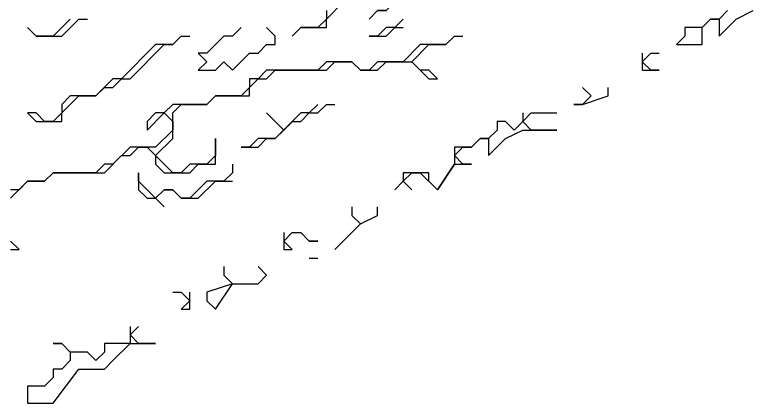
# Model space of a CAD drawing. Header units: metres. Extents: x 76363 to 76886, y 81203 to 81673.
# Drawn here: x 76551.2 to 76585.8, y 81224.2 to 81242.4 of the extents above; entities that cross this region are included whole.
import ezdxf

# ---------------------------------------------------------------- set-up
doc = ezdxf.new("R2010")
doc.units = ezdxf.units.M

msp = doc.modelspace()

# ---------------------------------------------------------------- linework, layer by layer
for points in [[(76565.8, 81242.6, 175.967), (76565.8, 81242.2, 175.59), (76565.4, 81241.8, 175.547), (76564.6, 81241.8, 175.857), (76564.2, 81241.4, 175.712), (76564.6, 81241.8, 175.857), (76565.8, 81241.8, 175.41), (76565.8, 81242.2, 175.59), (76566.6, 81243, 175.88)], [(76569, 81243, 175.413), (76568.6, 81242.6, 175.32), (76568.2, 81242.6, 175.32), (76567.8, 81242.2, 175.265), (76568.2, 81242.6, 175.32), (76568.6, 81242.6, 175.32)], [(76584.6, 81242.6, 175.115), (76584.2, 81242.2, 175.09), (76583.8, 81242.2, 175.02), (76583.4, 81241.8, 175.005), (76582.6, 81241.8, 174.93), (76582.6, 81241.4, 174.84), (76582.2, 81241, 174.9), (76582.6, 81241, 174.86), (76583.4, 81241, 174.89), (76583.4, 81241.8, 175.005), (76583.8, 81242.2, 175.02), (76584.2, 81242.2, 175.09), (76584.2, 81241.4, 174.98), (76585, 81242.2, 175.1), (76585.8, 81242.6, 175.18)], [(76553.8, 81242.2, 180.84), (76553, 81241.4, 180.3), (76552.2, 81241.4, 180.515), (76551.8, 81241.8, 180.887), (76552.2, 81241.4, 180.515), (76553.4, 81241.4, 180.222), (76554.2, 81242.2, 180.68), (76554.6, 81242.2, 180.482)], [(76569.4, 81242.2, 174.915), (76569, 81241.8, 174.773), (76568.6, 81241.8, 174.905), (76568.2, 81241.4, 174.783), (76567.8, 81241.4, 174.89), (76568.6, 81241.4, 174.66), (76569, 81241.8, 174.773), (76569.4, 81241.8, 174.75)], [(76561.8, 81241.8, 176.533), (76561.4, 81241.4, 176.27), (76561, 81241.4, 176.365), (76560.2, 81240.6, 176.027), (76559.8, 81240.6, 176.26), (76560.2, 81240.2, 175.7), (76559.8, 81239.8, 175.725), (76560.6, 81239.8, 175.53), (76561, 81240.2, 175.627), (76561.4, 81239.8, 175.54), (76562.2, 81240.6, 175.605), (76562.6, 81240.6, 175.513), (76563, 81241, 175.5), (76563.4, 81241, 175.5), (76563.4, 81241.4, 175.767), (76563, 81241.8, 176.03)], [(76571.8, 81241.4, 174.375), (76571.4, 81241, 174.25), (76570.2, 81241, 174.285), (76569.4, 81240.2, 174.22), (76568.2, 81240.2, 174.14), (76567.8, 81239.8, 174.13), (76567.4, 81239.8, 174.21), (76567, 81240.2, 174.375), (76565.8, 81240.2, 174.637), (76565.4, 81239.8, 174.52), (76563, 81239.8, 174.99), (76562.6, 81239.4, 174.793), (76562.2, 81239.4, 174.918), (76562.2, 81239, 174.57), (76561.8, 81238.6, 174.61), (76560.6, 81238.6, 174.79), (76560.2, 81238.2, 174.517), (76558.6, 81238.2, 174.853), (76558.2, 81237.8, 174.717), (76557.8, 81237.8, 174.84), (76557.4, 81237.4, 174.75), (76557.4, 81237, 174.5), (76558.2, 81237.8, 174.717), (76558.6, 81237.4, 174.357), (76558.6, 81237, 174.18), (76557.8, 81236.2, 174.077), (76556.6, 81236.2, 174.057), (76555.8, 81235.4, 173.797), (76555.4, 81235.4, 173.83), (76555, 81235, 173.58), (76553, 81235, 173.695), (76552.6, 81234.6, 173.49), (76551.8, 81234.6, 173.543), (76551.4, 81234.2, 173.343), (76551, 81234.2, 173.435)], [(76551, 81233.8, 173.23), (76551.8, 81234.6, 173.543), (76552.6, 81234.6, 173.49), (76553, 81235, 173.695), (76555.4, 81235, 173.58), (76556.2, 81235.8, 173.97), (76556.6, 81235.8, 173.84), (76557, 81236.2, 174), (76557.4, 81236.2, 174.03), (76557.8, 81235.8, 173.865), (76557.8, 81235.4, 173.89), (76558.2, 81235, 173.87), (76559.4, 81235, 173.86), (76559.8, 81235.4, 173.805), (76560.6, 81235.4, 173.8), (76560.6, 81236.6, 174.033), (76560.6, 81235.8, 173.825), (76560.2, 81235.4, 173.81), (76559.4, 81235.4, 173.885), (76559, 81235, 173.87), (76558.6, 81235, 173.87), (76557.8, 81235.8, 173.865), (76558.6, 81236.6, 174.09), (76558.6, 81237.8, 174.503), (76559, 81238.2, 174.753), (76560.2, 81238.2, 174.517), (76560.6, 81238.6, 174.79), (76562.2, 81238.6, 174.4), (76562.2, 81239, 174.57), (76562.6, 81239.4, 174.793), (76563, 81239.4, 174.74), (76563.4, 81239.8, 174.87), (76565.8, 81239.8, 174.325), (76566.2, 81240.2, 174.51), (76567, 81240.2, 174.375), (76567.4, 81239.8, 174.21), (76568.2, 81239.8, 174.05), (76568.6, 81240.2, 174.14), (76569.8, 81240.2, 174.22), (76570.6, 81239.4, 174.175), (76571, 81239.4, 174.175), (76570.6, 81239.8, 174.2), (76570.2, 81239.8, 174.165), (76569.8, 81240.2, 174.22), (76570.6, 81241, 174.285), (76571.4, 81241, 174.25), (76571.8, 81241.4, 174.375), (76572.2, 81241.4, 174.375)], [(76559, 81241.4, 177.31), (76558.6, 81241, 177.01), (76557.8, 81241, 177.28), (76556.2, 81239.4, 176.47), (76555.8, 81239.4, 176.71), (76555, 81238.6, 176.225), (76553.8, 81238.6, 176.61), (76553.4, 81238.2, 176.484), (76553.4, 81237.8, 175.942), (76553, 81237.4, 175.662), (76552.6, 81237.4, 175.733), (76552.2, 81237.8, 176.263), (76551.8, 81237.8, 176.16), (76552.2, 81237.4, 175.76), (76553.4, 81237.4, 175.477), (76553.4, 81237.8, 175.942), (76554.2, 81238.6, 176.47), (76555, 81238.6, 176.225), (76555.4, 81239, 176.49), (76555.8, 81239, 176.36), (76556.2, 81239.4, 176.47), (76556.6, 81239.4, 176.357), (76558.2, 81241, 177.103), (76558.6, 81241, 177.01), (76559, 81241.4, 177.31), (76559.4, 81241.4, 177.08)], [(76580.6, 81240.6, 174.81), (76580.6, 81239.8, 174.775), (76581.4, 81239.8, 174.81), (76581, 81239.8, 174.82), (76580.6, 81240.2, 174.79), (76581, 81240.6, 174.81), (76581.4, 81240.6, 174.88)], [(76577.8, 81239, 174.67), (76578.2, 81238.6, 174.65), (76577.8, 81238.2, 174.635), (76577.4, 81238.2, 174.56), (76577.8, 81238.2, 174.635), (76579, 81238.6, 174.65), (76579, 81239, 174.665)], [(76565.4, 81238.2, 174.03), (76565, 81237.8, 173.81), (76564.6, 81237.8, 173.89), (76563.8, 81237, 173.55), (76563, 81237.8, 174.06), (76563.8, 81237, 173.55), (76563.4, 81236.6, 173.54), (76562.6, 81236.6, 173.695), (76562.2, 81236.2, 173.68), (76561.8, 81236.2, 173.72), (76562.6, 81236.2, 173.6), (76563, 81236.6, 173.62), (76563.4, 81236.6, 173.54), (76564.2, 81237.4, 173.81), (76564.6, 81237.4, 173.73), (76565, 81237.8, 173.81), (76565.4, 81237.8, 173.817), (76565.8, 81238.2, 173.91), (76566.2, 81238.2, 173.91)], [(76575, 81237.8, 174.4), (76575, 81237.4, 174.375), (76574.6, 81237, 174.36), (76574.2, 81237.4, 174.3), (76573.8, 81237.4, 174.3), (76573.8, 81237, 174.29), (76573.4, 81236.6, 174.195), (76573, 81236.6, 174.12), (76572.6, 81236.2, 174.03), (76571.8, 81236.2, 174.035), (76571.8, 81235.4, 174), (76571, 81234.2, 173.945), (76570.6, 81234.6, 173.89), (76570.6, 81235, 173.905), (76569.4, 81235, 173.84), (76569.4, 81234.6, 173.855), (76569, 81234.2, 173.8), (76569.4, 81234.6, 173.855), (76569.8, 81234.2, 173.87), (76569.4, 81234.6, 173.855), (76569.8, 81235, 173.83), (76570.2, 81235, 173.91), (76571, 81234.2, 173.945), (76571.8, 81235.4, 174), (76572.6, 81235.4, 174.14), (76572.2, 81235.4, 174.11), (76571.8, 81235.8, 174.01), (76572.2, 81236.2, 174.03), (76572.6, 81236.2, 174.03), (76573, 81236.6, 174.12), (76573.4, 81236.6, 174.195), (76573.4, 81235.8, 174.16), (76574.2, 81236.6, 174.35), (76575, 81237, 174.36), (76576.6, 81237, 174.475), (76575.4, 81237, 174.43), (76575, 81237.4, 174.375), (76575.4, 81237.8, 174.4), (76576.6, 81237.8, 174.46)], [(76561.4, 81235.4, 173.61), (76561.4, 81235, 173.55), (76561, 81234.6, 173.535), (76560.2, 81234.6, 173.61), (76559.4, 81233.8, 173.545), (76559, 81233.8, 173.51), (76558.6, 81234.2, 173.685), (76558.2, 81234.2, 173.6), (76557.8, 81233.8, 173.475), (76557, 81234.6, 173.475), (76557, 81235, 173.572), (76557, 81234.2, 173.46), (76557.4, 81233.8, 173.44), (76557.8, 81233.8, 173.475), (76558.2, 81233.4, 173.42), (76557.8, 81233.8, 173.475), (76558.2, 81234.2, 173.6), (76558.6, 81234.2, 173.685), (76559, 81233.8, 173.51), (76559.8, 81233.8, 173.545), (76560.6, 81234.6, 173.575), (76561.4, 81234.6, 173.455)], [(76567, 81233.4, 173.615), (76567, 81233, 173.6), (76567.4, 81232.6, 173.66), (76566.2, 81231.4, 173.57), (76567.4, 81232.6, 173.66), (76568.2, 81233, 173.715), (76568.2, 81233.4, 173.725)], [(76563.8, 81232.2, 173.385), (76563.8, 81231.4, 173.425), (76564.2, 81231.4, 173.46), (76563.8, 81231.8, 173.407), (76564.2, 81232.2, 173.42), (76564.6, 81232.2, 173.42), (76565, 81231.8, 173.48), (76565.4, 81231.8, 173.55), (76565, 81231.8, 173.48), (76564.6, 81232.2, 173.42)], [(76551, 81231.4, 172.815), (76551.4, 81231.4, 172.893), (76551, 81231.8, 172.84)], [(76565, 81231, 173.53), (76565.4, 81231, 173.53)], [(76561, 81230.6, 173.285), (76561, 81230.2, 173.26), (76561.4, 81229.8, 173.285), (76560.2, 81229.4, 173.235), (76560.2, 81229, 173.22), (76560.6, 81228.6, 173.2), (76561.4, 81229.8, 173.285), (76562.6, 81229.8, 173.48), (76563, 81230.2, 173.42), (76562.6, 81230.6, 173.36)], [(76558.6, 81229.4, 173.165), (76559, 81229.4, 173.24), (76559.4, 81229, 173.22), (76559, 81228.6, 173.205), (76559.4, 81228.6, 173.2), (76559.4, 81229.4, 173.24)], [(76556.6, 81227.8, 173.1), (76556.6, 81227, 173.06), (76555.8, 81227, 173.07), (76555.4, 81227, 172.99), (76555.4, 81226.6, 172.975), (76555, 81226.2, 172.88), (76554.6, 81226.6, 172.9), (76553.8, 81226.6, 172.75), (76553.4, 81227, 172.845), (76553, 81227, 172.85), (76553.4, 81227, 172.845), (76553.8, 81226.6, 172.75), (76553.8, 81226.2, 172.74), (76553.4, 81225.8, 172.79), (76553, 81225.8, 172.723), (76553, 81225.4, 172.705), (76552.6, 81225, 172.645), (76551.8, 81225, 172.53), (76551.8, 81224.2, 172.58), (76553, 81224.2, 172.65), (76554.2, 81225.8, 172.787), (76555.4, 81225.8, 172.975), (76555.8, 81226.2, 173.035), (76556.6, 81227, 173.06), (76557.8, 81227, 173.065), (76557, 81227, 173.07), (76556.6, 81227.4, 173.083), (76557, 81227.8, 173.1)]]:
    msp.add_polyline3d(points)

doc.saveas('drawing.dxf')
